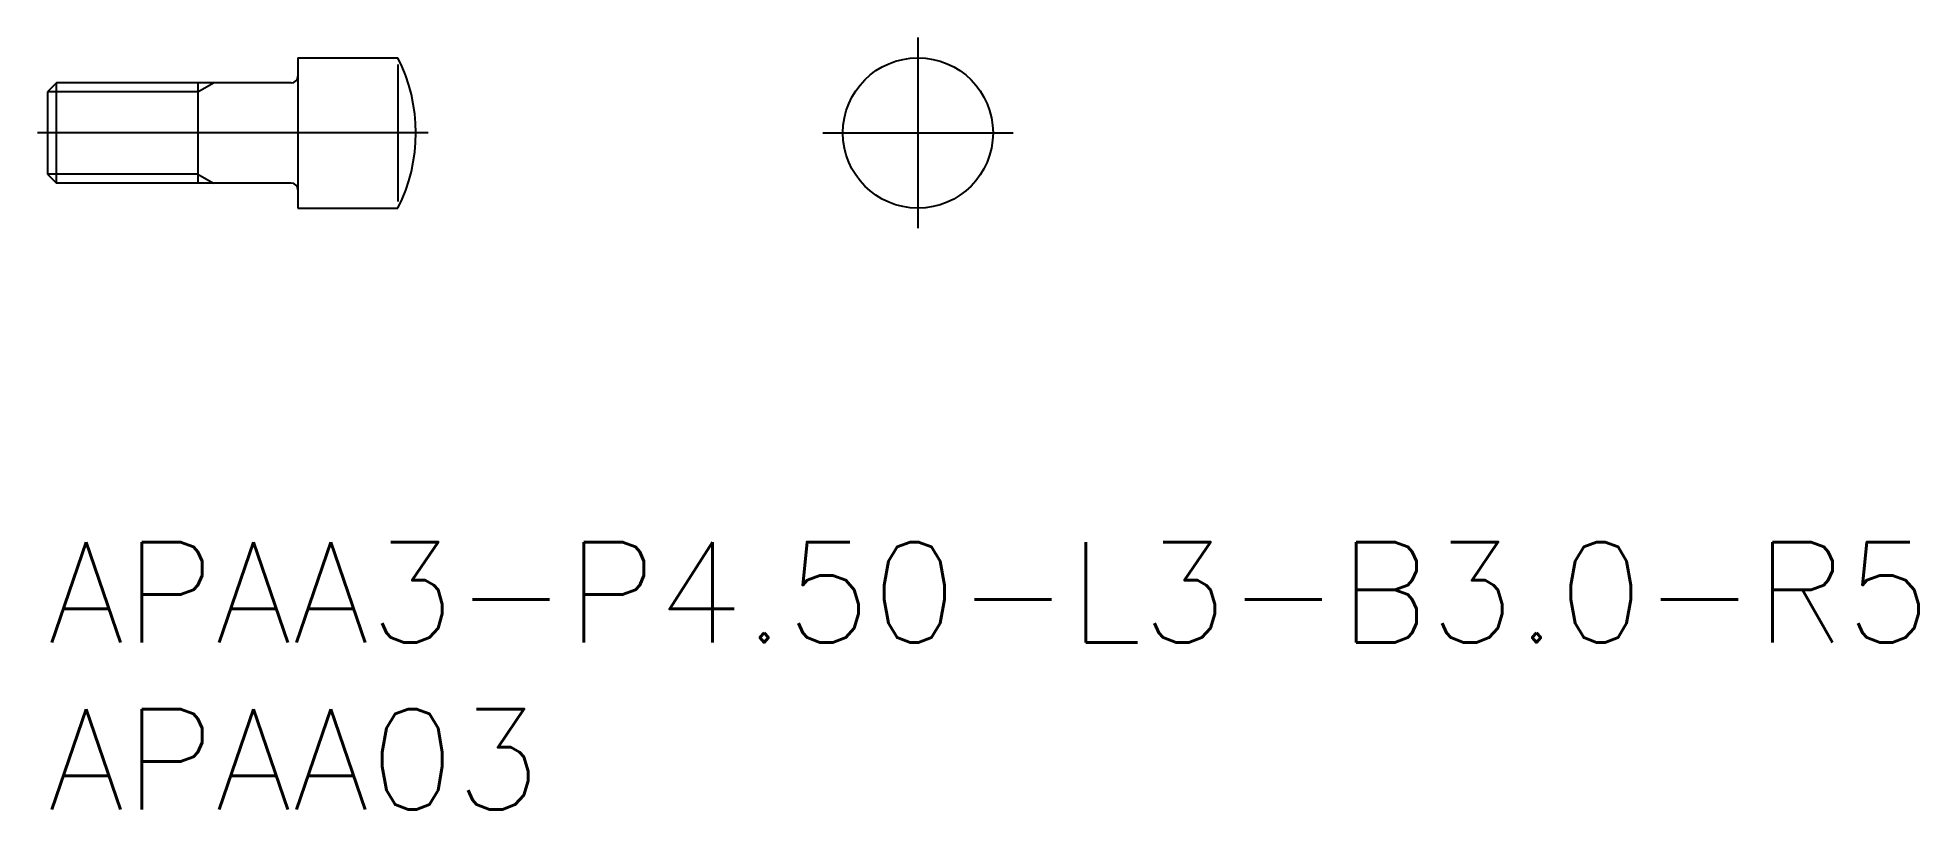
# Model space of a CAD drawing. Extents: x -0.3 to 56.1, y -8 to 15.1.
import ezdxf

# ---------------------------------------------------------------- set-up
doc = ezdxf.new("R2010")
doc.units = 0
doc.header["$LTSCALE"] = 0.5
doc.linetypes.add('CENTER', pattern=[50.8, 31.75, -6.35, 6.35, -6.35])
for name, color, linetype in [('MSM_CENTER', 1, 'CENTER'), ('MSM_CONTINUOUS', 7, 'CONTINUOUS'), ('MSM_NARROW', 5, 'CONTINUOUS'), ('MSM_PART_NUMBER', 7, 'CONTINUOUS')]:
    doc.layers.add(name, color=color, linetype=linetype)
doc.styles.get("Standard").update_dxf_attribs({"font": 'txt.shx', "height": 1, "bigfont": 'bigfont.shx'})

# ---------------------------------------------------------------- blocks, each defined once
blk = doc.blocks.new('*U11')
at = {"layer": 'MSM_PART_NUMBER'}
blk.add_text('APAA3-P4.50-L3-B3.0-R5', height=3, dxfattribs=at).set_placement((0, -3))
blk = doc.blocks.new('*U12')
at = {"layer": 'MSM_PART_NUMBER'}
blk.add_text('APAA03', height=3, dxfattribs=at).set_placement((0, -8))

msp = doc.modelspace()

# ---------------------------------------------------------------- linework, layer by layer
at = {"layer": 'MSM_CENTER'}
for p, q in [((26.08, 15.104), (26.08, 9.396)), ((11.401, 12.25), (-0.298, 12.25)), ((23.226, 12.25), (28.934, 12.25))]:
    msp.add_line(p, q, dxfattribs=at)
at = {"layer": 'MSM_CONTINUOUS'}
for p, q in [((7.5, 14.5), (7.5, 10)), ((7.5, 14.5), (10.5, 14.5)), ((0.271, 13.75), (0, 13.479)), ((0.271, 10.75), (0.271, 13.75)), ((7.3, 13.75), (0.271, 13.75)), ((4.5, 13.75), (4.5, 10.75)), ((0, 13.479), (0, 11.021)), ((0, 11.021), (0.271, 10.75)), ((7.3, 10.75), (0.271, 10.75)), ((7.5, 10), (10.5, 10))]:
    msp.add_line(p, q, dxfattribs=at)
msp.add_circle((26.08, 12.25), 2.25, dxfattribs=at)
for centre, radius, start, end in [((6.035, 12.25), 5, 333.2563, 26.7437), ((7.3, 13.95), 0.2, 270, 0), ((7.3, 10.55), 0.2, 0, 90)]:
    msp.add_arc(centre, radius, start, end, dxfattribs=at)
at = {"layer": 'MSM_NARROW'}
for p, q in [((10.5, 14.3), (10.5, 10.2)), ((4.5, 13.479), (4.969, 13.75)), ((4.5, 13.479), (0, 13.479)), ((4.5, 11.021), (0, 11.021)), ((4.5, 11.021), (4.969, 10.75))]:
    msp.add_line(p, q, dxfattribs=at)

# ---------------------------------------------------------------- block references
at = {"layer": 'MSM_CONTINUOUS'}
for name in ['*U11', '*U12']:
    msp.add_blockref(name, (0, 0), dxfattribs=at)

doc.saveas('drawing.dxf')
